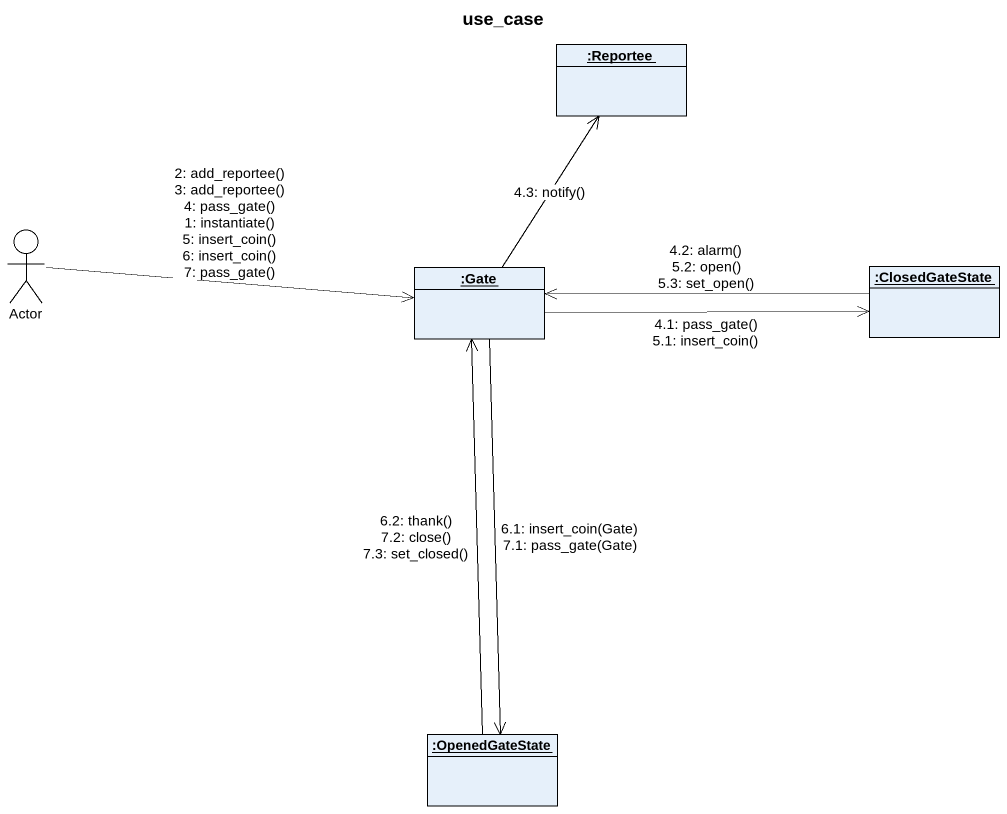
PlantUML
@startuml
title use_case
allowmixing
hide circle
hide empty members
object ":Reportee" as Reportee
actor "Actor" as Actor_
object ":Gate" as Gate
object ":ClosedGateState" as ClosedGateState
object ":OpenedGateState" as OpenedGateState
Actor_ -right-> Gate : 2: add_reportee()\n3: add_reportee()\n4: pass_gate()\n1: instantiate()\n5: insert_coin()\n6: insert_coin()\n7: pass_gate()
Gate -right-> ClosedGateState : 4.1: pass_gate()\n5.1: insert_coin()
ClosedGateState -left-> Gate : 4.2: alarm()\n5.2: open()\n5.3: set_open()
Gate -up-> Reportee : 4.3: notify()
Gate --> OpenedGateState : 6.1: insert_coin(Gate)\n7.1: pass_gate(Gate)
OpenedGateState -up-> Gate : 6.2: thank()\n7.2: close()\n7.3: set_closed()
@enduml
